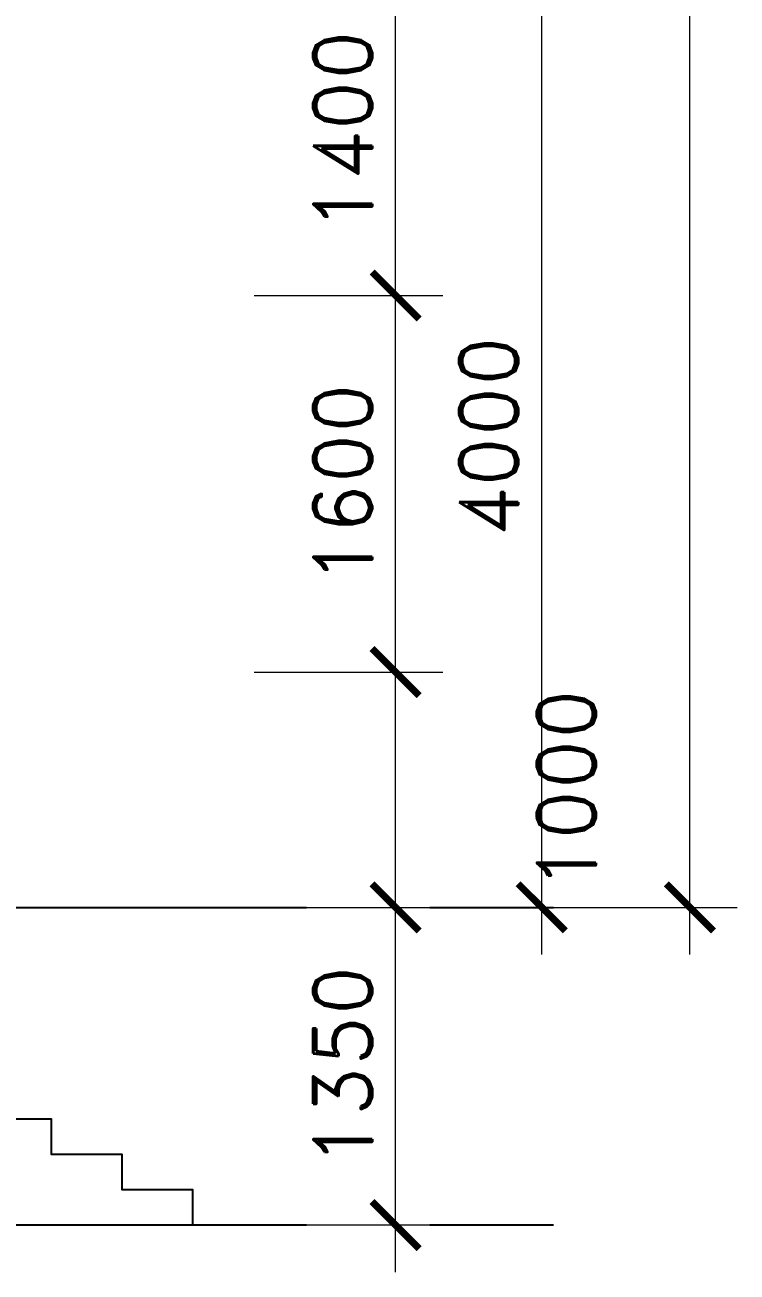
# Model space of a CAD drawing. Header units: inches. Extents: x 452443 to 881249, y 975131 to 1198310.
# Drawn here: x 487288 to 490312, y 1034960 to 1040260 of the extents above; entities that cross this region are included whole.
import ezdxf

# ---------------------------------------------------------------- set-up
doc = ezdxf.new("R2010")
doc.units = ezdxf.units.IN
doc.header["$LTSCALE"] = 3.5
doc.header["$MEASUREMENT"] = 0
doc.linetypes.add('CENTER', pattern=[2, 1.25, -0.25, 0.25, -0.25])
for name, color, linetype in [('Netthay_126', 126, 'Continuous'), ('thuocdo', 3, 'Continuous'), ('Truc', 252, 'Continuous')]:
    doc.layers.add(name, color=color, linetype=linetype)
doc.styles.add('romand', font='romand.shx')
doc.dimstyles.new('TL100', dxfattribs={"dimscale": 100, "dimtxt": 2.5, "dimasz": 2, "dimexe": 2, "dimexo": 1, "dimgap": 1, "dimtad": 1, "dimdec": 0, "dimzin": 0, "dimdsep": 46, "dimtxsty": 'romand', "dimblk": 'ARCHTICK', "dimcen": 2, "dimdle": 2, "dimclrd": 256, "dimclre": 256, "dimclrt": 7, "dimadec": 0, "dimazin": 0, "dimtfac": 0.004, "dimtdec": 0, "dimtmove": 2, "dimatfit": 3, "dimfxl": 1, "dimtolj": 1, "dimtzin": 0, "dimlwd": 20, "dimlwe": 20, "dimarcsym": 1})

# ---------------------------------------------------------------- blocks, each defined once
blk = doc.blocks.new('_ArchTick')
at = {"color": 0, "linetype": 'ByBlock', "const_width": 0.15}
blk.add_lwpolyline([(-0.5, -0.5), (0.5, 0.5)], dxfattribs=at)
blk = doc.blocks.new('*D3115')
at = {"layer": 'DEFPOINTS', "color": 0}
for p in [(488162.4, 1036510.4), (488862.4, 1036510.4), (488162.4, 1035160.4)]:
    blk.add_point(p, dxfattribs=at)
at = {"layer": 'thuocdo', "linetype": 'Continuous', "lineweight": 20}
for p, q in [((488862.4, 1034960.4), (488862.4, 1036710.4)), ((488262.4, 1036510.4), (489062.4, 1036510.4)), ((488262.4, 1035160.4), (489062.4, 1035160.4))]:
    blk.add_line(p, q, dxfattribs=at)
at = {"layer": 'thuocdo', "lineweight": 20, "xscale": 200, "yscale": 200, "zscale": 200}
for p, rotation in [((488862.4, 1036510.4), 90), ((488862.4, 1035160.4), 270)]:
    blk.add_blockref('_ArchTick', p, dxfattribs=dict(at, rotation=rotation))
at = {"layer": 'thuocdo', "color": 7, "insert": (488637.4, 1035835.4), "char_height": 250, "attachment_point": 5, "rotation": 90, "style": 'romand'}
blk.add_mtext('\\A1;1350', dxfattribs=at)
blk = doc.blocks.new('*D3116')
at = {"layer": 'DEFPOINTS', "color": 0}
for p in [(488162.4, 1037510.4), (488862.4, 1037510.4), (488162.4, 1036510.4)]:
    blk.add_point(p, dxfattribs=at)
at = {"layer": 'thuocdo', "linetype": 'Continuous', "lineweight": 20}
for p, q in [((488862.4, 1036310.4), (488862.4, 1037710.4)), ((488262.4, 1037510.4), (489062.4, 1037510.4)), ((488262.4, 1036510.4), (489062.4, 1036510.4))]:
    blk.add_line(p, q, dxfattribs=at)
at = {"layer": 'thuocdo', "lineweight": 20, "xscale": 200, "yscale": 200, "zscale": 200}
for p, rotation in [((488862.4, 1037510.4), 90), ((488862.4, 1036510.4), 270)]:
    blk.add_blockref('_ArchTick', p, dxfattribs=dict(at, rotation=rotation))
at = {"layer": 'thuocdo', "color": 7, "insert": (489587.4, 1037010.4), "char_height": 250, "attachment_point": 5, "rotation": 90, "style": 'romand'}
blk.add_mtext('\\A1;1000', dxfattribs=at)
blk = doc.blocks.new('*D3117')
at = {"layer": 'DEFPOINTS', "color": 0}
for p in [(488162.4, 1039110.4), (488862.4, 1039110.4), (488162.4, 1037510.4)]:
    blk.add_point(p, dxfattribs=at)
at = {"layer": 'thuocdo', "linetype": 'Continuous', "lineweight": 20}
for p, q in [((488862.4, 1037310.4), (488862.4, 1039310.4)), ((488262.4, 1039110.4), (489062.4, 1039110.4)), ((488262.4, 1037510.4), (489062.4, 1037510.4))]:
    blk.add_line(p, q, dxfattribs=at)
at = {"layer": 'thuocdo', "lineweight": 20, "xscale": 200, "yscale": 200, "zscale": 200}
for p, rotation in [((488862.4, 1039110.4), 90), ((488862.4, 1037510.4), 270)]:
    blk.add_blockref('_ArchTick', p, dxfattribs=dict(at, rotation=rotation))
at = {"layer": 'thuocdo', "color": 7, "insert": (488637.4, 1038310.4), "char_height": 250, "attachment_point": 5, "rotation": 90, "style": 'romand'}
blk.add_mtext('\\A1;1600', dxfattribs=at)
blk = doc.blocks.new('*D3118')
at = {"layer": 'DEFPOINTS', "color": 0}
for p in [(488162.4, 1040510.4), (488862.4, 1040510.4), (488162.4, 1039110.4)]:
    blk.add_point(p, dxfattribs=at)
at = {"layer": 'thuocdo', "linetype": 'Continuous', "lineweight": 20}
for p, q in [((488862.4, 1038910.4), (488862.4, 1040710.4)), ((488262.4, 1040510.4), (489062.4, 1040510.4)), ((488262.4, 1039110.4), (489062.4, 1039110.4))]:
    blk.add_line(p, q, dxfattribs=at)
at = {"layer": 'thuocdo', "lineweight": 20, "xscale": 200, "yscale": 200, "zscale": 200}
for p, rotation in [((488862.4, 1040510.4), 90), ((488862.4, 1039110.4), 270)]:
    blk.add_blockref('_ArchTick', p, dxfattribs=dict(at, rotation=rotation))
at = {"layer": 'thuocdo', "color": 7, "insert": (488637.4, 1039810.4), "char_height": 250, "attachment_point": 5, "rotation": 90, "style": 'romand'}
blk.add_mtext('\\A1;1400', dxfattribs=at)
blk = doc.blocks.new('*D3136')
at = {"layer": 'DEFPOINTS', "color": 0}
for p in [(488162.4, 1054210.4), (490112.1, 1054210.4), (488162.4, 1036510.4)]:
    blk.add_point(p, dxfattribs=at)
at = {"layer": 'thuocdo', "lineweight": 20}
for p, q in [((490112.1, 1036310.4), (490112.1, 1054410.4)), ((488262.4, 1054210.4), (490312.1, 1054210.4)), ((488262.4, 1036510.4), (490312.1, 1036510.4))]:
    blk.add_line(p, q, dxfattribs=at)
at = {"layer": 'thuocdo', "lineweight": 20, "xscale": 200, "yscale": 200, "zscale": 200}
for p, rotation in [((490112.1, 1054210.4), 90), ((490112.1, 1036510.4), 270)]:
    blk.add_blockref('_ArchTick', p, dxfattribs=dict(at, rotation=rotation))
at = {"layer": 'thuocdo', "color": 7, "insert": (489887.1, 1045360.4), "char_height": 250, "attachment_point": 5, "rotation": 90, "style": 'romand'}
blk.add_mtext('\\A1;17700', dxfattribs=at)
blk = doc.blocks.new('*D3146')
at = {"layer": 'DEFPOINTS', "color": 0}
for p in [(489062.8, 1040510.4), (489482.6, 1040510.4), (489062.8, 1036510.4)]:
    blk.add_point(p, dxfattribs=at)
at = {"layer": 'thuocdo', "lineweight": 20}
for p, q in [((489482.6, 1036310.4), (489482.6, 1040710.4)), ((489162.8, 1040510.4), (489682.6, 1040510.4)), ((489162.8, 1036510.4), (489682.6, 1036510.4))]:
    blk.add_line(p, q, dxfattribs=at)
at = {"layer": 'thuocdo', "lineweight": 20, "xscale": 200, "yscale": 200, "zscale": 200}
for p, rotation in [((489482.6, 1040510.4), 90), ((489482.6, 1036510.4), 270)]:
    blk.add_blockref('_ArchTick', p, dxfattribs=dict(at, rotation=rotation))
at = {"layer": 'thuocdo', "color": 7, "insert": (489257.6, 1038510.4), "char_height": 250, "attachment_point": 5, "rotation": 90, "style": 'romand'}
blk.add_mtext('\\A1;4000', dxfattribs=at)

msp = doc.modelspace()

# ---------------------------------------------------------------- linework, layer by layer
at = {"layer": 'Netthay_126'}
for points in [[(488001.6, 1035160.4), (488001.6, 1035310.4), (487701.6, 1035310.4), (487701.6, 1035460.4), (487401.6, 1035460.4), (487401.6, 1035610.4), (487101.6, 1035610.4), (487101.6, 1035760.4), (486801.6, 1035760.4), (486801.6, 1035910.4)], [(486801.6, 1035160.4), (488301.1, 1035160.4)]]:
    msp.add_lwpolyline(points, dxfattribs=at)
at = {"layer": 'Truc', "linetype": 'CENTER', "ltscale": 600}
for points in [[(456458.3, 1036510.4), (490012.4, 1036510.4)], [(456458.3, 1035160.4), (490012.4, 1035160.4)]]:
    msp.add_lwpolyline(points, dxfattribs=at)

# ---------------------------------------------------------------- dimensions: what is measured, and where the dimension line sits
at = {"layer": 'thuocdo'}
for base, p1, p2, picture, middle in [((490112.1, 1054210.4), (488162.4, 1036510.4), (488162.4, 1054210.4), '*D3136', (489887.1, 1045360.4)), ((489482.6, 1040510.4), (489062.8, 1036510.4), (489062.8, 1040510.4), '*D3146', (489257.6, 1038510.4))]:
    dim = msp.add_linear_dim(base=base, p1=p1, p2=p2, angle=90, dimstyle='TL100', override={"dimfxl": 10, "dimarcsym": 1}, dxfattribs=at)
    dim.commit()
    dim.dimension.update_dxf_attribs({"geometry": picture, "text_midpoint": middle})
for base, p1, p2, picture, middle in [((488862.4, 1040510.4), (488162.4, 1039110.4), (488162.4, 1040510.4), '*D3118', (488637.4, 1039810.4)), ((488862.4, 1039110.4), (488162.4, 1037510.4), (488162.4, 1039110.4), '*D3117', (488637.4, 1038310.4)), ((488862.4, 1037510.4), (488162.4, 1036510.4), (488162.4, 1037510.4), '*D3116', (489587.4, 1037010.4)), ((488862.4, 1036510.4), (488162.4, 1035160.4), (488162.4, 1036510.4), '*D3115', (488637.4, 1035835.4))]:
    dim = msp.add_linear_dim(base=base, p1=p1, p2=p2, angle=90, dimstyle='TL100', dxfattribs=at)
    dim.commit()
    dim.dimension.update_dxf_attribs({"geometry": picture, "text_midpoint": middle})

doc.saveas('drawing.dxf')
